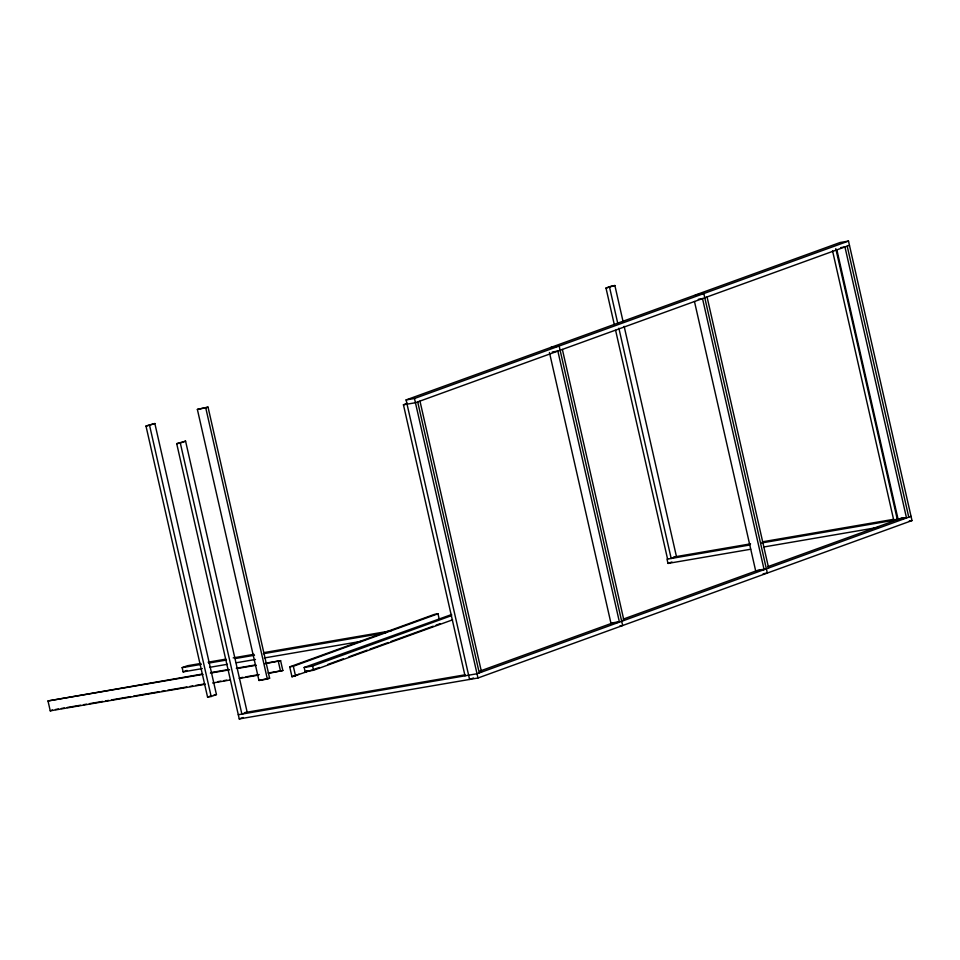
<?xml version="1.0" encoding="UTF-8"?>
<svg xmlns="http://www.w3.org/2000/svg" width="960" height="960" viewBox="0 0 960 960"><rect width="100%" height="100%" fill="white"/><g stroke="black" fill="none" stroke-linecap="round" stroke-linejoin="round"><path stroke-width="1.44" d="M145.992 426.072L154.86 423.54L216.444 694.572L211.164 696.492L207.564 697.104L145.992 426.072L154.86 423.54M197.376 409.416L208.044 407.16L269.616 678.192L267.36 679.02L258.96 680.46L197.376 409.416L208.044 407.16M473.544 678L469.584 679.44L406.08 399.936L840.096 242.508L848.496 241.068L912 520.572L477.984 678L239.256 718.932L176.712 443.664L185.58 441.132L247.164 712.176L241.884 714.084L180.312 443.052L185.58 441.132M614.28 324.48L606 288.06L611.28 286.14L614.88 285.528L623.16 321.96M606 288.06L614.88 285.528M406.08 399.936L414.48 398.496L848.496 241.068M465.024 675.816L403.44 404.784L407.4 403.356M849.456 245.292L415.44 402.732L403.44 404.784M205.272 684.252L50.244 710.832L48 700.956L202.332 674.052M50.244 710.832L52.5 710.016M202.308 668.592L183.12 671.88L182.16 667.644L187.428 665.736L200.724 663.456M183.12 671.88L187.068 670.44M265.044 663.732L280.596 660.636L282.84 670.512L268.764 673.356M319.452 667.464L291.972 676.752L289.728 666.864L434.4 614.388L438 613.776L439.284 619.416M207.564 697.104L211.524 695.676M289.728 666.864L293.328 666.252L438 613.776M258.96 680.46L269.616 678.192M452.592 619.824L313.536 670.26L305.148 671.7L304.176 667.464L451.656 614.508M304.176 667.464L312.576 666.024L451.632 615.588M305.148 671.7L307.956 670.68M291.972 676.752L298.992 674.196M304.608 672.168L308.82 670.632M327.876 664.416L343.32 658.812M348.948 656.772L367.2 650.148M370.008 649.128L388.272 642.504M391.08 641.484L433.224 626.196M436.032 625.176L440.244 623.652M239.256 718.932L243.204 717.504M749.724 545.004L667.032 559.188L668.004 563.424L671.952 561.984M897.72 518.868L893.772 520.308L832.524 250.728M479.856 671.124L613.296 622.728L618.888 621.768M623.124 619.164L757.968 570.252L766.368 568.812M767.796 566.688L902.64 517.776M911.04 516.336L477.012 673.764L238.296 714.708M840.744 247.656L844.944 246.936L906.516 517.968L898.116 519.408L836.868 249.84M695.424 294.984L703.824 293.544L767.328 573.048L763.128 573.768M698.328 299.316L702.528 298.596L764.1 569.628L755.712 571.068L694.464 301.488M550.752 347.46L559.152 346.02L622.656 625.524L619.848 626.004M552.252 352.032L557.856 351.072L619.428 622.104L611.028 623.544L549.456 352.512M176.712 443.664L180.312 443.052M673.788 557.016L750.564 543.852M762.372 541.824L893.784 519.288M900.384 518.592L904.584 517.872M761.532 542.976L897.36 519.684L835.788 248.652M909.204 521.052L912 520.572M668.004 563.424L750.684 549.24M763.968 546.96L879.132 527.208M208.104 662.184L225.816 659.148M233.196 657.888L253.872 654.336M264.204 652.56L391.188 630.792M182.16 667.644L201.348 664.356M208.728 663.084L226.452 660.048M235.308 658.536L254.508 655.236M263.364 653.724L385.908 632.7M209.7 667.32L227.412 664.284M236.268 662.76L255.468 659.472M264.324 657.96L361.776 641.244M211.2 672.528L228.912 669.492M236.292 668.232L255.492 664.932M265.824 663.168L280.596 660.636M48 700.956L203.028 674.364M210.408 673.104L229.608 669.804M236.988 668.544L256.188 665.256M55.464 709.5L58.416 708.996M61.368 708.492L64.32 707.988M67.272 707.484L80.556 705.204M83.508 704.7L86.46 704.184M89.412 703.68L102.708 701.4M105.66 700.896L108.612 700.392M111.564 699.888L130.764 696.588M133.716 696.084L158.808 691.788M161.76 691.272L164.712 690.768M167.676 690.264L186.864 686.976M189.816 686.46L192.768 685.956M195.72 685.452L204.588 683.928M217.872 681.66L220.824 681.144M223.776 680.64L226.728 680.136M240.012 677.856L242.976 677.352M245.928 676.848L259.212 674.568M268.068 673.044L282.84 670.512M212.652 682.98L230.376 679.944M239.232 678.42L258.432 675.132M214.044 694.992L216.444 694.572M244.764 712.584L465.036 674.808M847.2 246.12L908.772 517.152M707.052 296.952L768.624 567.984M624.144 326.328L676.452 556.56L671.184 558.468L618.876 328.236M609.6 287.436L617.88 323.868M615.6 330.312L667.584 559.092M562.368 349.428L623.952 620.472M419.964 401.088L481.536 672.12M417.696 401.904L479.28 672.948M414.48 398.496L477.984 678M312.576 666.024L313.536 670.26M293.328 666.252L295.572 676.128M278.328 661.452L280.572 671.328M205.776 407.976L267.36 679.02M149.592 425.46L211.164 696.492"/></g></svg>
